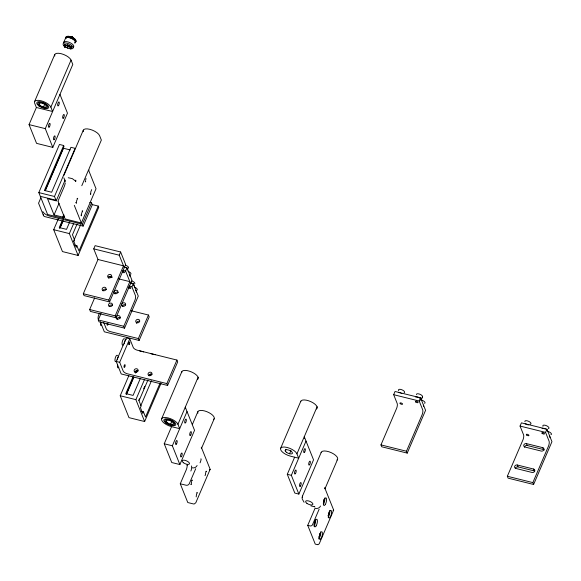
<?xml version="1.0" encoding="UTF-8"?>
<svg xmlns="http://www.w3.org/2000/svg" width="581" height="581" viewBox="0 0 581 581"><rect width="100%" height="100%" fill="white"/><g stroke="black" fill="none" stroke-linecap="round" stroke-linejoin="round"><path stroke-width="0.87" d="M85.545 181.069L85.683 181.947L85.247 181.279M65.319 182.928L64.527 185.876L58.049 200.997M85.618 180.241L86.032 178.498M75.806 180.168L75.755 181.214L72.276 178.614L68.246 177.742M304.081 502.267L302.142 498.825L302.461 496.101L321.257 452.243M302.105 497.438L302.229 496.987M302.338 496.559L302.461 496.101M191.548 481.591L191.243 484.648L190.764 484.198M64.491 46.952L64.869 47.62L65.653 45.783L65.225 44.708L64.629 44.555L64.033 45.993L64.397 46.531M34.577 101.595L54.752 54.527M59.959 94.405L67.469 113.164L52.798 147.392L36.567 143.362L29.05 124.61L36.385 107.492L34.635 103.12A8.904 3.595 23.2 0 1 40.997 100.753A8.904 3.595 23.2 0 1 50.867 107.144L52.624 111.523L36.385 107.492M39.167 104.239L39.864 102.605M64.433 46.545L65.225 44.708M43.524 107.064L44.926 103.796M71.209 46.189C71.231 48.136 68.456 48.731 70.613 46.044L71.637 47.264C71.891 48.593 69.277 50.053 70.78 47.729M50.867 107.144L71.042 60.083A8.904 3.595 23.2 0 0 61.172 53.692A8.904 3.595 23.2 0 0 54.803 56.052M52.798 147.392L45.289 128.641L72.792 64.455L71.042 60.083M64.317 215.871L63.249 218.362L47.591 214.476L38.825 192.594L59.458 144.458L63.656 145.511L64.019 146.419L45.122 190.51M40.801 197.939L38.564 203.183L43.502 215.595M63.656 145.511L44.403 190.437L51.665 192.238L70.918 147.313L75.109 148.344L54.483 196.48L56.234 200.852L47.533 198.695L54.048 214.948L62.748 217.105L63.249 218.362M45.311 190.699L63.496 148.264L70.207 149.934M63.968 175.273L83.315 130.137M56.234 200.852L65.123 180.11M54.048 214.948L59.03 203.328M92.154 204.57L98.247 206.081L98.748 207.33L78.115 255.466L62.457 251.58L53.692 229.698L58.318 218.914M62.748 217.105L63.816 214.621M62.123 220.889L59.269 227.549L66.532 229.35L69.742 221.862M59.632 228.449L63.198 220.134M60.177 227.803L63.031 221.15M81.79 185.717L88.523 170.015M78.115 255.466L69.35 233.591L73.62 223.627M77.113 223.939L72.48 234.753L74.579 240.004L73.896 241.609L76.198 247.361L76.888 245.756L74.274 245.109M73.504 241.362L80.636 224.724M58.064 201.338L65.13 218.964L81.362 222.995L96.039 188.767L88.973 171.141A2.288 0.784 -76.1 0 1 89.351 168.091L101.355 140.065L99.605 135.685A8.904 3.595 23.2 0 0 89.735 129.294A8.904 3.595 23.2 0 0 83.366 131.655M43.314 214.491A2.542 2.157 -21.8 0 0 44.875 216.626L83.141 226.125L82.393 224.251L91.558 202.856L89.808 202.42M83.141 226.125L92.314 204.737L91.558 202.856M98.247 206.081L78.987 251.007L76.888 245.756M93.737 248.871L95.117 245.661L120.63 251.994L125.641 264.493L109.591 301.931L84.078 295.598L83.33 293.725L98 259.496L93.737 248.871L119.258 255.204L123.513 265.829L108.843 300.057L109.591 301.931M124.327 267.151L126.963 267.805L131.974 280.303L115.924 317.742L90.411 311.409L89.663 309.535L94.652 297.886M119.258 255.204L120.63 251.994M130.638 282.911L133.281 283.564L138.285 296.07L124.537 328.156L99.024 321.823L98.269 319.949L101.079 313.391M115.924 317.742L115.176 315.868L129.846 281.64L125.59 271.015L126.963 267.805M124.537 328.156L123.782 326.282L134.785 300.609A3.813 1.307 -76.1 0 0 135.409 295.526L131.902 286.774L133.281 283.564M116.2 361.447L126.288 337.917L129.766 338.781L133.274 347.532A3.813 1.54 23.2 0 0 137.501 350.27L176.929 360.06L177.684 361.934L167.597 385.464L121.211 373.953L116.2 361.447L119.679 362.312L123.187 371.063A3.813 1.54 23.2 0 0 127.413 373.801L166.849 383.591L167.597 385.464M119.679 362.312L129.766 338.781M100.317 321.809L104.326 331.809L139.113 340.444L138.365 338.57L148.453 315.033L131.241 310.762M139.113 340.444L149.201 316.914L148.453 315.033M161.053 383.257L144.647 421.53L128.989 417.645L120.223 395.763L128.786 375.791M132.955 376.916L125.801 393.606L133.064 395.407L140.217 378.725M126.164 394.514L133.674 376.989M135.46 372.82L136.535 370.315M126.716 393.86L133.87 377.171M135.656 373.002L136.731 370.496M144.647 421.53L135.881 399.648L144.437 379.683M138.656 400.483L139.367 398.813M143.66 388.798L144.734 386.3M147.952 379.959L139.012 400.817L141.118 406.068L140.428 407.673L142.73 413.418L143.42 411.82L141.677 411.384M149.738 375.784L150.457 374.113M140.762 405.734L151.488 380.7M160.182 382.857L145.526 417.071L143.42 411.82M166.849 383.591L176.929 360.06M161.649 418.748L181.824 371.68M166.239 421.392L166.936 419.758M170.596 424.217L171.998 420.942M185.448 408.247A8.904 3.595 23.2 0 0 185.274 407.187L194.541 430.31L179.87 464.546L171.751 462.527L164.241 443.775L171.577 426.657A8.904 3.595 23.2 0 1 161.7 420.266A8.904 3.595 23.2 0 1 168.069 417.906A8.904 3.595 23.2 0 1 177.939 424.297L179.689 428.676L171.577 426.657M177.939 424.297L198.114 377.236M179.87 464.546L172.354 445.787L187.024 411.559M192.529 424.101L197.852 411.689M193.582 503.974L187.779 502.536L180.27 483.784L186.225 469.876A3.82 1.097 -74.4 0 0 187.082 464.851A3.813 1.097 -74.4 0 0 187.264 465.214M214.193 418.763L201.36 448.714A8.904 3.595 23.2 0 0 201.302 447.188L210.068 469.07A2.542 1.024 23.2 0 1 209.342 469.869M195.724 468.685L189.304 483.661A2.542 2.157 -21.8 0 1 186.065 485.222L180.27 483.784M210.119 469.375L195.797 502.776L194.192 504.01M280.645 448.285L300.813 401.217M285.227 450.929L285.932 449.295M289.585 453.754L290.987 450.478M304.321 438.241A8.904 3.595 23.2 0 0 304.27 436.716L313.537 459.847L298.866 494.075L294.807 493.073L287.29 474.314L294.625 457.203M296.935 453.834A8.904 3.595 23.2 0 0 287.058 447.443A8.904 3.595 23.2 0 0 280.696 449.803A8.904 3.595 23.2 0 0 290.565 456.194L298.685 458.206L296.935 453.834L317.103 406.765M298.866 494.075L291.35 475.323L306.02 441.095M317.567 544.673L315.251 544.099L307.734 525.347L315.069 508.23L315.65 508.375A3.813 3.239 -21.8 0 0 320.501 506.029M325.12 488.439L337.605 459.317M319.129 509.239L312.484 524.745A1.91 1.62 -21.8 0 1 310.058 525.921L307.734 525.347M333.639 510.169L319.23 543.78L318.032 544.702M393.671 394.695L395.044 391.485L420.557 397.818L425.568 410.324L407.23 453.107L381.717 446.774L380.962 444.901L396.554 408.53A3.813 1.307 -76.1 0 0 397.179 403.446L393.671 394.695L419.184 401.028L422.692 409.779A3.813 1.307 -76.1 0 1 422.067 414.863L406.475 451.234L407.23 453.107M419.184 401.028L420.557 397.818M421.21 400.033L422.583 396.823M520.053 426.069L521.426 422.859L546.939 429.192L551.95 441.691L533.612 484.481L508.099 478.148L507.344 476.267L522.936 439.904A3.813 1.307 -76.1 0 0 523.561 434.82L520.053 426.069L545.566 432.402L549.074 441.153A3.813 1.307 -76.1 0 1 548.449 446.237L532.857 482.6L533.612 484.481M545.566 432.402L546.939 429.192M191.817 480.908L192.376 480.124L191.701 480.24M71.405 36.886L72.342 37.358M67.73 45.63L68.602 46.16L68.471 45.739M91.689 189.609L90.796 191.868L90.694 194.446L90.454 193.967M77.048 198.586L77.709 198.288L76.619 200.757L76.51 203.335L75.646 202.5M82.059 211.092L82.72 210.794L81.623 213.256L81.522 215.841L80.919 215.079M68.485 46.11L67.679 45.681M200.866 458.845C201.883 458.031 199.922 463.435 200.053 462.825M205.877 471.344L206.553 471.235C204.991 472.157 205.812 476.34 204.94 475.309M196.705 492.739L197.38 492.623L196.56 494.097L196.167 496.893M67.933 45.63L68.318 45.761M54.483 196.48L38.825 192.594M69.35 233.591L53.692 229.698M150.944 353.691L155.134 354.722M135.881 399.648L120.223 395.763M71.042 47.119L71.637 47.264M29.05 124.61L45.289 128.641M40.329 196.342L55.987 200.227M82.393 224.251L49.922 216.19A6.362 2.564 23.2 0 1 42.871 211.629M98 259.496L123.513 265.829M122.947 270.361L125.59 271.015M108.734 276.396L112.249 277.275M118.408 278.8L129.846 281.64M129.265 286.121L131.902 286.774M83.33 293.725L108.843 300.057M89.663 309.535L115.176 315.868M98.269 319.949L123.782 326.282M138.365 338.57L110.528 331.664A3.813 1.54 23.2 0 1 106.301 328.919L103.752 322.557M526.473 443.623L542.712 447.653A2.033 1.728 -21.8 0 1 543.831 449.825A2.033 1.728 -21.8 0 1 541.245 451.074L525.006 447.043A2.033 1.728 -21.8 0 1 523.88 444.872A2.033 1.728 -21.8 0 1 526.473 443.623L527.221 445.496L543.46 449.527A2.033 1.728 -21.8 0 1 544.288 449.984M517.301 465.011L533.54 469.041A2.033 1.728 -21.8 0 1 534.658 471.213A2.033 1.728 -21.8 0 1 532.073 472.469L515.834 468.439A2.033 1.728 -21.8 0 1 514.715 466.267A2.033 1.728 -21.8 0 1 517.301 465.011L518.056 466.892L534.288 470.922A2.033 1.728 -21.8 0 1 534.745 471.097M380.962 444.901L406.475 451.234M507.344 476.267L532.857 482.6M164.241 443.775L172.354 445.787M287.29 474.314L291.35 475.323M310.879 505.869L314.88 506.864M139.484 350.837L143.681 351.89M68.246 46.073L67.781 45.826M542.712 447.653L543.46 449.527M533.54 469.041L534.288 470.922M64.629 44.555L65.057 45.63M65.355 181.562L63.888 177.83M74.303 205.369L81.362 222.995M549.263 436.07A3.304 1.336 23.2 0 1 549.72 436.534M549.996 436.985A3.304 1.336 23.2 0 1 549.917 437.696M547.701 431.4A3.304 1.336 23.2 0 1 550.89 433.092A3.304 1.336 23.2 0 1 550.948 434.704M542.974 426.36A3.319 1.344 23.2 0 1 546.365 425.655A3.319 1.344 23.2 0 1 548.399 428.633M542.029 428.4A3.319 1.344 23.2 0 1 545.356 429.025M547.128 430.245A3.319 1.344 23.2 0 1 547.592 431.4M524.919 421.704A3.304 1.336 23.2 0 1 528.877 421.421A3.304 1.336 23.2 0 1 530.01 424.232M525.151 423.898A3.304 1.336 23.2 0 1 526.713 424.283M527.504 424.624A3.304 1.336 23.2 0 1 528.231 425.038M524.505 447.203A2.033 1.728 -21.8 0 1 527.221 445.496M515.34 468.598A2.033 1.728 -21.8 0 1 518.056 466.892M73.01 47.308A5.469 2.208 23.2 0 0 70.286 42.82A5.469 2.208 23.2 0 0 63.627 42.638L65.406 38.499A5.469 2.208 23.2 0 1 69.422 37.7L70.751 38.114A5.469 2.208 23.2 0 1 74.789 43.168M68.391 46.596A1.641 0.661 23.2 0 0 69.124 46.705L69.4 46.669A1.641 0.661 23.2 0 0 69.684 46.24L69.575 46.03A1.641 0.661 23.2 0 0 67.222 44.933L66.902 45.057A1.641 0.661 23.2 0 0 66.619 45.485M67.607 46.284A1.641 0.661 23.2 0 1 66.764 45.608M66.946 44.969A1.641 0.661 23.2 0 0 66.655 45.391L66.728 45.703A1.641 0.661 23.2 0 0 67.57 46.371M68.355 46.691A1.641 0.661 23.2 0 0 69.081 46.8L69.357 46.763A1.641 0.661 23.2 0 0 69.647 46.335L69.538 46.117A1.641 0.661 23.2 0 0 67.185 45.02M75.261 42.064A5.469 2.208 23.2 0 0 71.223 37.01L69.894 36.596A5.469 2.208 23.2 0 0 65.987 38.048M75.138 42.34A5.469 2.208 23.2 0 0 71.1 37.286L69.778 36.872A5.469 2.208 23.2 0 0 65.864 38.324M75.022 42.616A5.469 2.208 23.2 0 0 70.984 37.562L69.655 37.148A5.469 2.208 23.2 0 0 65.747 38.6M66.096 37.867A5.084 2.055 23.2 0 1 69.618 37.612L70.846 37.997A5.084 2.055 23.2 0 1 75.131 42.362M66.401 37.271A5.033 2.033 23.2 0 1 70.098 36.538L71.318 36.915A5.033 2.033 23.2 0 1 75.675 40.147M328.991 512.079A2.033 0.697 -76.1 0 1 328.861 514.098A2.033 0.697 -76.1 0 1 327.96 515.674M314.691 520.743A2.033 0.697 -76.1 0 1 314.808 522.472A2.033 0.697 -76.1 0 1 314.001 524.396M323.857 499.348A2.033 0.697 -76.1 0 1 323.385 502.71M321.133 452.701A8.904 3.595 23.2 0 1 331.446 452.752A8.904 3.595 23.2 0 1 336.936 460.043M324.888 488.81A8.904 3.595 23.2 0 0 324.714 487.75L333.603 509.936A1.91 0.77 23.2 0 1 333.058 510.539M319.819 533.467A2.033 0.697 -76.1 0 1 319.615 535.747A2.033 0.697 -76.1 0 1 318.599 537.113M314.561 506.734A3.813 1.307 -76.1 0 1 314.321 506.356M315.512 519.407A3.944 1.351 -76.1 0 1 313.943 526.052M324.685 498.019A3.944 1.351 -76.1 0 1 323.537 504.09M329.696 510.517A3.944 1.351 -76.1 0 1 328.12 517.163M320.523 531.913A3.944 1.351 -76.1 0 1 320.276 535.835A3.944 1.351 -76.1 0 1 318.541 538.892M420.564 399.895A3.304 1.336 23.2 0 1 424.253 401.493A3.304 1.336 23.2 0 1 424.566 403.33M423.338 405.168A3.304 1.336 23.2 0 1 423.534 406.322M416.439 394.601A3.319 1.344 23.2 0 1 420.346 394.448A3.319 1.344 23.2 0 1 422.017 397.259M415.647 397.034A3.319 1.344 23.2 0 1 418.974 397.658M419.664 398.029A3.319 1.344 23.2 0 1 420.746 398.878M421.072 399.3A3.319 1.344 23.2 0 1 421.007 400.294M398.806 390.781A3.304 1.336 23.2 0 1 401.703 389.706A3.304 1.336 23.2 0 1 404.144 392.763M398.769 392.531A3.304 1.336 23.2 0 1 400.331 392.916M401.122 393.257A3.304 1.336 23.2 0 1 401.849 393.671M300.689 401.674A8.904 3.595 23.2 0 1 311.002 401.718A8.904 3.595 23.2 0 1 316.492 409.017M181.715 372.646A8.904 3.595 23.2 0 1 191.483 371.949A8.904 3.595 23.2 0 1 197.504 379.48M197.903 413.214A8.904 3.595 23.2 0 1 206.974 411.733A8.904 3.595 23.2 0 1 213.532 419.489M197.097 465.475A3.813 3.239 -21.8 0 1 192.246 467.821M191.49 465.94A3.813 1.307 -76.1 0 1 190.866 471.031M123.121 344.969A3.319 1.14 -76.1 0 1 122.286 341.744A3.319 1.14 -76.1 0 1 124.53 338.926M124.385 343.843A3.319 1.14 -76.1 0 1 124.61 342.318M124.821 341.555A3.319 1.14 -76.1 0 1 126.36 339.246M118.793 367.323A3.319 1.14 -76.1 0 1 117.573 367.374A3.319 1.14 -76.1 0 1 117.638 364.432M148.787 375.733A2.033 1.728 -21.8 0 1 152.019 374.317M134.872 372.283A2.033 1.728 -21.8 0 1 138.104 370.867M117.34 359.857A3.304 1.133 -76.1 0 1 118.669 356.247M115.939 361.585A3.304 1.133 -76.1 0 1 115.263 358.027A3.304 1.133 -76.1 0 1 117.515 355.688M108.16 323.937A1.402 0.479 -76.1 0 1 107.26 325.186A1.402 0.479 -76.1 0 1 107.405 323.189M101.268 325.665A3.319 1.14 -76.1 0 1 100.753 322.288M136.477 323.348A2.033 1.728 -21.8 0 1 139.716 321.475M98.45 319.427A3.304 1.133 -76.1 0 1 98.196 316.725A3.304 1.133 -76.1 0 1 99.467 313.522M128.655 286.949A1.402 0.566 23.2 0 1 130.456 287.639A1.402 0.566 23.2 0 1 130.405 288.452A1.402 0.566 23.2 0 1 128.597 287.835M131.872 280.95A3.319 1.344 23.2 0 1 134.647 283.906M130.209 282.867A3.319 1.344 23.2 0 1 130.957 283.092M131.698 283.397A3.319 1.344 23.2 0 1 132.388 283.775M133.463 284.617A3.319 1.344 23.2 0 1 133.928 285.779M116.926 319.165A2.033 1.728 -21.8 0 1 120.514 318.047M122.424 306.332A2.033 1.728 -21.8 0 1 125.656 304.916M134.385 287.094A3.304 1.336 23.2 0 1 136.826 290.151M135.605 290.442A3.304 1.336 23.2 0 1 136.252 292.069M122.337 271.189A1.402 0.566 23.2 0 1 124.145 271.872A1.402 0.566 23.2 0 1 124.094 272.692A1.402 0.566 23.2 0 1 122.286 272.075M109.235 306.615A2.033 1.728 -21.8 0 1 112.46 305.199M114.74 293.783A2.033 1.728 -21.8 0 1 118.321 292.664M128.067 271.334A3.304 1.336 23.2 0 1 130.514 274.385M129.287 274.682A3.304 1.336 23.2 0 1 129.941 276.309M123.898 267.1A3.319 1.344 23.2 0 1 125.38 267.638M127.152 268.858A3.319 1.344 23.2 0 1 127.617 270.02M125.561 265.19A3.319 1.344 23.2 0 1 128.256 266.933A3.319 1.344 23.2 0 1 127.965 268.313M108.4 277.965A2.033 1.728 -21.8 0 1 111.988 276.854M102.902 290.805A2.033 1.728 -21.8 0 1 106.483 289.687M71.753 36.436L72.494 36.763L71.753 36.436M66.88 47.504L67.839 47.954L66.938 47.468M75.755 181.214L75.595 180.735L75.675 181.243M526.597 434.995A1.402 0.566 23.2 0 0 528.841 435.634A1.402 0.566 23.2 0 0 527.461 434.327A1.402 0.566 23.2 0 0 526.597 434.995M542.117 433.339A1.402 0.566 23.2 0 0 544.361 433.978A1.402 0.566 23.2 0 0 542.981 432.671A1.402 0.566 23.2 0 0 542.117 433.339M49.45 126.818A2.033 0.697 -76.1 0 0 49.922 123.462A2.033 0.697 -76.1 0 0 48.499 125.757A2.033 0.697 -76.1 0 0 49.45 126.818M58.616 105.422A2.033 0.697 -76.1 0 0 59.088 102.067A2.033 0.697 -76.1 0 0 57.672 104.362A2.033 0.697 -76.1 0 0 58.616 105.422M63.627 117.928A2.033 0.697 -76.1 0 0 64.099 114.566A2.033 0.697 -76.1 0 0 62.675 116.868A2.033 0.697 -76.1 0 0 63.627 117.928M54.454 139.324A2.033 0.697 -76.1 0 0 54.934 135.961A2.033 0.697 -76.1 0 0 53.51 138.256A2.033 0.697 -76.1 0 0 54.454 139.324M38.84 105.909A6.478 2.615 23.2 0 0 48.695 107.703A6.478 2.615 23.2 0 0 40.714 101.784A6.478 2.615 23.2 0 0 38.84 105.909M39.61 105.757A5.207 2.099 23.2 0 0 47.526 107.202A5.207 2.099 23.2 0 0 41.113 102.438A5.207 2.099 23.2 0 0 39.61 105.757M40.38 105.604A3.929 1.59 23.2 0 0 46.357 106.693A3.929 1.59 23.2 0 0 41.512 103.098A3.929 1.59 23.2 0 0 40.38 105.604M64.353 46.182A5.469 2.208 23.2 0 0 72.988 48.325A5.469 2.208 23.2 0 0 67.055 43.219A5.469 2.208 23.2 0 0 64.353 46.182M306.884 503.32A3.929 1.59 23.2 0 0 312.868 504.41A3.929 1.59 23.2 0 0 308.024 500.815A3.929 1.59 23.2 0 0 306.884 503.32M316.108 525.914A3.944 1.351 -76.1 0 0 317.023 519.407A3.944 1.351 -76.1 0 0 314.27 523.859A3.944 1.351 -76.1 0 0 316.108 525.914M321.111 538.42A3.944 1.351 -76.1 0 0 322.034 531.913A3.944 1.351 -76.1 0 0 319.274 536.357A3.944 1.351 -76.1 0 0 321.111 538.42M330.284 517.025A3.944 1.351 -76.1 0 0 331.199 510.517A3.944 1.351 -76.1 0 0 328.447 514.969A3.944 1.351 -76.1 0 0 330.284 517.025M325.273 504.526A3.944 1.351 -76.1 0 0 326.188 498.011A3.944 1.351 -76.1 0 0 323.435 502.463A3.944 1.351 -76.1 0 0 325.273 504.526M400.215 403.621A1.402 0.566 23.2 0 0 402.459 404.267A1.402 0.566 23.2 0 0 401.079 402.953A1.402 0.566 23.2 0 0 400.215 403.621M415.735 401.972A1.402 0.566 23.2 0 0 417.979 402.611A1.402 0.566 23.2 0 0 416.599 401.297A1.402 0.566 23.2 0 0 415.735 401.972M304.676 452.112A2.033 0.697 -76.1 0 0 305.156 448.75A2.033 0.697 -76.1 0 0 303.732 451.052A2.033 0.697 -76.1 0 0 304.676 452.112M295.511 473.508A2.033 0.697 -76.1 0 0 295.983 470.145A2.033 0.697 -76.1 0 0 294.56 472.44A2.033 0.697 -76.1 0 0 295.511 473.508M300.522 486.007A2.033 0.697 -76.1 0 0 300.994 482.651A2.033 0.697 -76.1 0 0 299.571 484.946A2.033 0.697 -76.1 0 0 300.522 486.007M286.44 452.287A3.929 1.59 23.2 0 0 292.425 453.383A3.929 1.59 23.2 0 0 287.58 449.788A3.929 1.59 23.2 0 0 286.44 452.287M309.688 464.611A2.033 0.697 -76.1 0 0 310.16 461.256A2.033 0.697 -76.1 0 0 308.743 463.551A2.033 0.697 -76.1 0 0 309.688 464.611M165.912 423.055A6.478 2.615 23.2 0 0 175.767 424.856A6.478 2.615 23.2 0 0 167.786 418.93A6.478 2.615 23.2 0 0 165.912 423.055M166.682 422.903A5.207 2.099 23.2 0 0 174.598 424.348A5.207 2.099 23.2 0 0 168.185 419.591A5.207 2.099 23.2 0 0 166.682 422.903M167.444 422.75A3.929 1.59 23.2 0 0 173.428 423.847A3.929 1.59 23.2 0 0 168.584 420.252A3.929 1.59 23.2 0 0 167.444 422.75M190.699 435.082A2.033 0.697 -76.1 0 0 191.171 431.719A2.033 0.697 -76.1 0 0 189.747 434.014A2.033 0.697 -76.1 0 0 190.699 435.082M185.688 422.576A2.033 0.697 -76.1 0 0 186.16 419.221A2.033 0.697 -76.1 0 0 184.736 421.515A2.033 0.697 -76.1 0 0 185.688 422.576M176.515 443.971A2.033 0.697 -76.1 0 0 176.994 440.609A2.033 0.697 -76.1 0 0 175.571 442.904A2.033 0.697 -76.1 0 0 176.515 443.971M181.526 456.47A2.033 0.697 -76.1 0 0 181.998 453.115A2.033 0.697 -76.1 0 0 180.582 455.41A2.033 0.697 -76.1 0 0 181.526 456.47M183.48 462.759A3.929 1.59 23.2 0 0 189.457 463.856A3.929 1.59 23.2 0 0 184.613 460.261A3.929 1.59 23.2 0 0 183.48 462.759M129.41 344.199A1.402 0.479 -76.1 0 0 129.599 341.991A1.402 0.479 -76.1 0 0 128.655 343.807A1.402 0.479 -76.1 0 0 129.41 344.199M124.762 366.887A1.402 0.479 -76.1 0 0 124.944 364.672A1.402 0.479 -76.1 0 0 124.007 366.495A1.402 0.479 -76.1 0 0 124.762 366.887M149.194 375.624A2.033 1.728 -21.8 0 0 151.997 373.554A2.033 1.728 -21.8 0 0 148.838 372.632A2.033 1.728 -21.8 0 0 149.194 375.624M135.279 372.174A2.033 1.728 -21.8 0 0 138.075 370.097A2.033 1.728 -21.8 0 0 134.923 369.175A2.033 1.728 -21.8 0 0 135.279 372.174M136.898 322.782A2.033 1.728 -21.8 0 0 139.694 320.712A2.033 1.728 -21.8 0 0 136.535 319.79A2.033 1.728 -21.8 0 0 136.898 322.782M117.333 319.063A2.033 1.728 -21.8 0 0 120.129 316.986A2.033 1.728 -21.8 0 0 116.977 316.064A2.033 1.728 -21.8 0 0 117.333 319.063M122.831 306.223A2.033 1.728 -21.8 0 0 125.634 304.154A2.033 1.728 -21.8 0 0 122.475 303.224A2.033 1.728 -21.8 0 0 122.831 306.223M109.642 306.507A2.033 1.728 -21.8 0 0 112.438 304.437A2.033 1.728 -21.8 0 0 109.286 303.514A2.033 1.728 -21.8 0 0 109.642 306.507M115.14 293.674A2.033 1.728 -21.8 0 0 117.943 291.604A2.033 1.728 -21.8 0 0 114.784 290.674A2.033 1.728 -21.8 0 0 115.14 293.674M108.807 277.863A2.033 1.728 -21.8 0 0 111.603 275.786A2.033 1.728 -21.8 0 0 108.451 274.864A2.033 1.728 -21.8 0 0 108.807 277.863M103.309 290.696A2.033 1.728 -21.8 0 0 106.105 288.626A2.033 1.728 -21.8 0 0 102.946 287.697A2.033 1.728 -21.8 0 0 103.309 290.696"/></g></svg>
